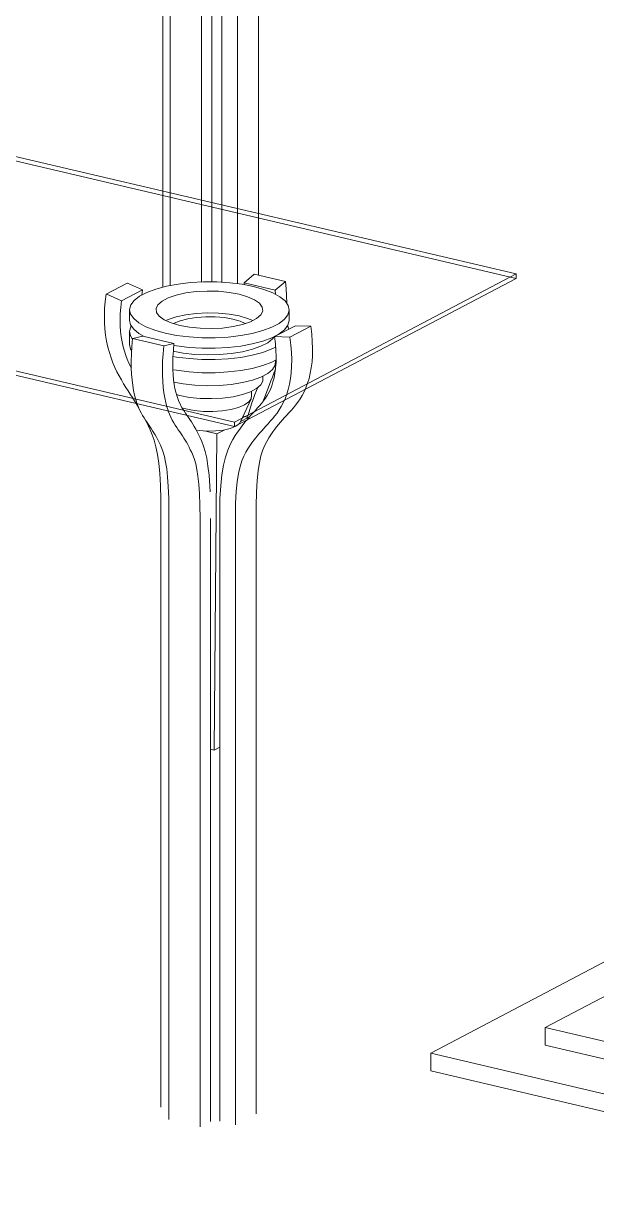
# Model space of a CAD drawing. Header units: millimetres. Extents: x -48833 to 51386, y -17441 to 31409.
# Drawn here: x -30698 to -27645, y 2219 to 8438 of the extents above; entities that cross this region are included whole.
import ezdxf

# ---------------------------------------------------------------- set-up
doc = ezdxf.new("R2010")
doc.units = ezdxf.units.MM
doc.layers.add('A-GENM', color=13, linetype='Continuous', lineweight=9)
doc.layers.add('A-GLAZ-CURT', color=52, linetype='Continuous', lineweight=9)

# ---------------------------------------------------------------- blocks, each defined once
blk = doc.blocks.new('water view - water view-248773-3D 3')
at = {"layer": 'A-GENM'}
for p, q in [((-26537.3, 4004.4), (-28528.9, 2956)), ((-26171.2, 4012.2), (-27918.3, 3092.4)), ((-27918.3, 3092.4), (-22525, 1828.2)), ((-27918.3, 2998.8), (-27918.3, 3092.4)), ((-22621, 1757.1), (-27918.3, 2998.8)), ((-28528.9, 2956), (-22865.1, 1628.4)), ((-28528.9, 2862.3), (-28528.9, 2956)), ((-22988, 1563.5), (-28528.9, 2862.3))]:
    blk.add_line(p, q, dxfattribs=at)
blk = doc.blocks.new('Family8 - COLUMN-V38-3D 3')
at = {"layer": 'A-GENM'}
for p, q in [((-29515.3, 11162.2), (-29460.7, 11207.3)), ((-29294.6, 11168.3), (-29460.7, 11207.3)), ((-30134.9, 11162), (-30245.7, 11103.6)), ((-30134.9, 11162), (-30053, 11126.5)), ((-29514, 11149), (-29515.3, 11162.2)), ((-29515.3, 11162.2), (-29349.2, 11123.3)), ((-29294.6, 11168.3), (-29349.2, 11123.3)), ((-30163.8, 11068.2), (-30245.7, 11103.6)), ((-30163.8, 11068.2), (-30053, 11126.5)), ((-30053, 11126.5), (-30057, 11098)), ((-29349.2, 11123.3), (-29346.6, 11095.7)), ((-30128.6, 11016), (-30128.6, 10959.9)), ((-29279.2, 10959.9), (-29279.2, 11016)), ((-30128.6, 10900.3), (-30128.6, 10830.1)), ((-29238, 10935.8), (-29348.8, 10877.4)), ((-29266.9, 10874.5), (-29156.1, 10932.8)), ((-29238, 10935.8), (-29156.1, 10932.8)), ((-30109.3, 10865.8), (-30054.7, 10878.3)), ((-30109.3, 10865.8), (-29943.3, 10826.8)), ((-29888.6, 10839.4), (-30054.7, 10878.3)), ((-29888.6, 10839.4), (-29943.3, 10826.8)), ((-29266.9, 10874.5), (-29348.8, 10877.4)), ((-29350.4, 10736.4), (-29350.4, 10748.3)), ((-29419.3, 10643.1), (-29419.3, 10663.5)), ((-29478.5, 10554.1), (-29478.5, 10582.6)), ((-29861.9, 10559.9), (-29875.1, 10563.2)), ((-29537.3, 10419.7), (-29481.4, 10541.5)), ((-29829, 10488.3), (-29843.5, 10492)), ((-29494.7, 10444.4), (-29523.5, 10451.1)), ((-29537.5, 10421.8), (-29494.7, 10444.4)), ((-29495, 10435.2), (-29494.7, 10444.4)), ((-29718, 10370), (-29661.2, 10356.7)), ((-29675, 8674.1), (-29661.3, 10338.9)), ((-29661.3, 10338.9), (-29661.2, 10356.7)), ((-29661.2, 10356.7), (-29620.8, 10378)), ((-29955.2, 10011.6), (-29955.2, 7544.5)), ((-29446.6, 9977), (-29446.6, 7425.3)), ((-29915.5, 7535.2), (-29915.5, 9943.9)), ((-29749.4, 9905), (-29749.4, 7496.3)), ((-29640.6, 9938.1), (-29640.6, 7470.8)), ((-29557.4, 7451.3), (-29557.4, 9918.6)), ((-29693.9, 9817.7), (-29693.9, 7483.3)), ((-29675, 8674.1), (-29693.9, 8678.5)), ((-29640.6, 8692.2), (-29675, 8674.1)), ((-29955.2, 7544.5), (-29955.2, 7033.6)), ((-29915.5, 7042.5), (-29915.5, 7535.2)), ((-29749.4, 7496.3), (-29749.4, 7061.2)), ((-29693.9, 7483.3), (-29693.9, 7061.6)), ((-29640.6, 7470.8), (-29640.6, 7059.8)), ((-29557.4, 7052), (-29557.4, 7451.3)), ((-29446.6, 7425.3), (-29446.6, 7097))]:
    blk.add_line(p, q, dxfattribs=at)
for points in [[(-29939.7, 10891.9, 0), (-29994.6, 10907.2, 0), (-30041.6, 10925.5, 0), (-30079.4, 10946.3, 0), (-30106.9, 10969, 0), (-30123.5, 10992.9, 0), (-30128.6, 11017.5, 0), (-30122.2, 11042, 0), (-30104.3, 11065.8, 0), (-30075.5, 11088.3, 0), (-30036.5, 11108.8, 0), (-29988.5, 11126.8, 0), (-29932.8, 11141.7, 0), (-29870.7, 11153.2, 0), (-29804.2, 11161, 0), (-29734.9, 11164.8, 0), (-29664.7, 11164.6, 0), (-29595.7, 11160.3, 0), (-29529.5, 11152.1, 0), (-29468.2, 11140.1, 0)], [(-29468.2, 11140.1, 0), (-29413.2, 11124.8, 0), (-29366.2, 11106.5, 0), (-29328.4, 11085.8, 0), (-29300.9, 11063.1, 0), (-29284.3, 11039.2, 0), (-29279.2, 11014.6, 0), (-29285.7, 10990, 0), (-29303.5, 10966.2, 0), (-29332.3, 10943.7, 0), (-29371.3, 10923.2, 0), (-29419.3, 10905.3, 0), (-29475.1, 10890.3, 0), (-29537.1, 10878.8, 0), (-29603.6, 10871, 0), (-29672.9, 10867.2, 0), (-29743.1, 10867.5, 0), (-29812.2, 10871.7, 0), (-29878.3, 10880, 0), (-29939.7, 10891.9, 0)], [(-29289.3, 11101.2, 0), (-29291, 11129.8, 0), (-29294.6, 11168.3, 0)], [(-30245.7, 11103.6, 0), (-30251.1, 11064.4, 0), (-30253.7, 11035.6, 0)], [(-29861.9, 10932.9, 0), (-29907.6, 10946.2, 0), (-29944.5, 10962.6, 0), (-29970.9, 10981.4, 0), (-29985.5, 11001.6, 0), (-29987.9, 11022.5, 0), (-29977.9, 11043.1, 0), (-29955.9, 11062.5, 0), (-29922.8, 11079.9, 0), (-29880.2, 11094.5, 0), (-29829.9, 11105.7, 0), (-29774.1, 11112.9, 0), (-29715.3, 11115.9, 0), (-29655.9, 11114.6, 0), (-29598.6, 11108.9, 0), (-29545.9, 11099.2, 0)], [(-29545.9, 11099.2, 0), (-29500.2, 11085.8, 0), (-29463.3, 11069.4, 0), (-29436.9, 11050.7, 0), (-29422.3, 11030.4, 0), (-29419.9, 11009.6, 0), (-29429.9, 10988.9, 0), (-29451.9, 10969.5, 0), (-29485, 10952.1, 0), (-29527.6, 10937.5, 0), (-29577.9, 10926.4, 0), (-29633.7, 10919.1, 0), (-29692.6, 10916.1, 0), (-29751.9, 10917.5, 0), (-29809.2, 10923.1, 0), (-29861.9, 10932.9, 0)], [(-29288, 11044.5, 0), (-29288, 11054.8, 0), (-29288.8, 11091.9, 0), (-29289.3, 11101.2, 0)], [(-30253.7, 11035.6, 0), (-30254.3, 11026.2, 0), (-30255.6, 10989, 0), (-30255, 10952.9, 0), (-30252.8, 10918, 0), (-30248.9, 10884.4, 0), (-30243.6, 10852.2, 0), (-30236.9, 10821.4, 0), (-30229.1, 10792.1, 0), (-30220.2, 10764.4, 0), (-30210.5, 10738.3, 0), (-30199.9, 10713.5, 0), (-30188.8, 10690.1, 0), (-30177.2, 10667.8, 0), (-30165.3, 10646.6, 0), (-30153.3, 10626.4, 0), (-30141.2, 10607, 0), (-30129.4, 10588.4, 0), (-30117.8, 10570.4, 0), (-30106.7, 10552.9, 0), (-30095.8, 10535.7, 0), (-30085.2, 10518.5, 0), (-30084.2, 10516.9, 0)], [(-30115.7, 10718.1, 0), (-30124.6, 10736.4, 0), (-30133.5, 10756.4, 0), (-30141.6, 10777.4, 0), (-30149.1, 10799.5, 0), (-30155.7, 10823.2, 0), (-30161.4, 10848.6, 0), (-30166.1, 10875.7, 0), (-30169.7, 10904.3, 0), (-30171.8, 10934.4, 0), (-30172.5, 10965.9, 0), (-30171.4, 10998.8, 0), (-30170.2, 11016, 0)], [(-30170.2, 11016, 0), (-30168.6, 11032.9, 0), (-30163.8, 11068.2, 0)], [(-30128.6, 10961.3, 0), (-30123.5, 10936.7, 0), (-30106.9, 10912.8, 0), (-30079.4, 10890.1, 0), (-30058.1, 10877.5, 0)], [(-29935.5, 10958.4, 0), (-29922.8, 10964.2, 0), (-29880.2, 10978.8, 0), (-29829.9, 10990, 0), (-29774.1, 10997.2, 0), (-29715.3, 11000.2, 0), (-29655.9, 10998.9, 0), (-29598.6, 10993.2, 0), (-29545.9, 10983.5, 0)], [(-29894.8, 10942.4, 0), (-29891.4, 10944.3, 0), (-29858.9, 10957.8, 0), (-29818.5, 10968.5, 0), (-29772.5, 10975.7, 0), (-29723, 10979.2, 0), (-29672.5, 10978.7, 0), (-29623.7, 10974.3, 0), (-29578.8, 10966.2, 0)], [(-29890.1, 10825.8, 0), (-29878.3, 10823.8, 0), (-29812.2, 10815.6, 0), (-29743.1, 10811.3, 0), (-29672.9, 10811, 0), (-29603.6, 10814.9, 0), (-29537.1, 10822.6, 0), (-29475.1, 10834.2, 0), (-29419.3, 10849.1, 0), (-29371.3, 10867.1, 0), (-29332.3, 10887.6, 0), (-29303.5, 10910, 0), (-29285.7, 10933.9, 0), (-29279.2, 10958.4, 0), (-29279.2, 10959.9, 0)], [(-29578.8, 10966.2, 0), (-29540.2, 10954.7, 0), (-29513.1, 10942.5, 0)], [(-29545.9, 10983.5, 0), (-29500.2, 10970.1, 0), (-29472.4, 10958.5, 0)], [(-30110.9, 10857.6, 0), (-30123.5, 10877.2, 0), (-30128.6, 10901.8, 0), (-30122.2, 10926.3, 0), (-30119.9, 10930.4, 0)], [(-29287.6, 10929.9, 0), (-29284.3, 10923.4, 0), (-29280.6, 10912.7, 0)], [(-29156.1, 10932.8, 0), (-29150.7, 10891.1, 0), (-29148.1, 10861, 0)], [(-30115.9, 10793.8, 0), (-30123.5, 10806.9, 0), (-30128.6, 10831.5, 0)], [(-30114.7, 10793.1, 0), (-30112.9, 10823.4, 0), (-30109.3, 10865.8, 0)], [(-29943.3, 10826.8, 0), (-29946.8, 10784.5, 0), (-29948.6, 10754.1, 0)], [(-29341.7, 10822.4, 0), (-29371.3, 10807.5, 0), (-29419.3, 10789.6, 0), (-29475.1, 10774.6, 0), (-29537.1, 10763.1, 0), (-29603.6, 10755.3, 0), (-29672.9, 10751.5, 0), (-29743.1, 10751.7, 0), (-29812.2, 10756, 0), (-29878.3, 10764.3, 0), (-29894, 10766.9, 0)], [(-29892.9, 10783.4, 0), (-29891.8, 10801.3, 0), (-29888.6, 10839.4, 0)], [(-29359.4, 10872.4, 0), (-29367.4, 10862.3, 0), (-29393, 10841.2, 0), (-29429.2, 10822.1, 0), (-29474.8, 10805.7, 0), (-29528.1, 10792.6, 0), (-29587.5, 10783, 0), (-29650.8, 10777.5, 0), (-29715.9, 10776.2, 0), (-29780.7, 10779.1, 0), (-29842.8, 10786.1, 0), (-29892.5, 10795.3, 0)], [(-29342.4, 10822.2, 0), (-29341.2, 10804.4, 0), (-29340.2, 10771.1, 0), (-29340.8, 10739.9, 0), (-29343, 10710.8, 0), (-29346.5, 10683.8, 0), (-29351.2, 10658.9, 0), (-29357, 10636.2, 0), (-29363.6, 10615.6, 0), (-29371, 10597, 0), (-29379.2, 10579.9, 0), (-29388, 10564, 0), (-29397.5, 10549.2, 0), (-29407.5, 10535.1, 0), (-29418.1, 10521.7, 0), (-29429.2, 10508.7, 0), (-29440.6, 10495.9, 0), (-29452.4, 10483, 0), (-29464.3, 10470, 0), (-29476, 10457, 0), (-29487.6, 10443.9, 0), (-29499.2, 10430.3, 0), (-29510.8, 10416.2, 0), (-29522.4, 10401.3, 0), (-29534.1, 10385.6, 0), (-29545.9, 10368.8, 0), (-29557.9, 10350.8, 0), (-29571, 10329.6, 0), (-29576.6, 10319.6, 0)], [(-29148.1, 10861, 0), (-29147.5, 10851.3, 0), (-29146.2, 10813.5, 0), (-29146.8, 10777.7, 0), (-29149.1, 10743.9, 0), (-29152.9, 10712.1, 0), (-29158.2, 10682.3, 0), (-29164.9, 10654.7, 0), (-29172.7, 10629.1, 0), (-29181.6, 10605.5, 0), (-29191.4, 10584, 0), (-29201.9, 10564.2, 0), (-29213.1, 10545.9, 0), (-29224.6, 10529.1, 0), (-29236.5, 10513.5, 0), (-29248.6, 10498.9, 0), (-29260.6, 10485.2, 0), (-29272.5, 10472.1, 0), (-29284, 10459.6, 0), (-29295.2, 10447.3, 0), (-29306, 10435.2, 0), (-29316.6, 10423, 0), (-29327.1, 10410.5, 0), (-29337.4, 10397.7, 0), (-29347.8, 10384.2, 0), (-29358.2, 10370, 0), (-29368.8, 10354.7, 0), (-29379.5, 10338.3, 0), (-29390.4, 10320.2, 0), (-29401.2, 10299.1, 0), (-29409.2, 10280.2, 0)], [(-29348.8, 10877.4, 0), (-29344, 10839.9, 0), (-29342.4, 10822.2, 0)], [(-29258.9, 10802.7, 0), (-29261.5, 10832.8, 0), (-29266.9, 10874.5, 0)], [(-30037.3, 10427, 0), (-30039.6, 10430.4, 0), (-30047.6, 10442.7, 0), (-30055.7, 10455.8, 0), (-30063.6, 10470.1, 0), (-30071.3, 10485.6, 0), (-30078.8, 10502.5, 0), (-30085.8, 10521.1, 0), (-30092.3, 10541.5, 0), (-30098.3, 10564, 0), (-30103.5, 10588.6, 0), (-30107.9, 10615.5, 0), (-30111.4, 10644.7, 0), (-30114, 10676, 0), (-30115.5, 10709.6, 0), (-30115.9, 10745.3, 0), (-30115.1, 10783.3, 0), (-30114.7, 10793.1, 0)], [(-29761.5, 10362.5, 0), (-29765, 10369.2, 0), (-29772.8, 10383.5, 0), (-29780.5, 10397, 0), (-29788.2, 10409.8, 0), (-29796, 10422, 0), (-29803.7, 10433.9, 0), (-29811.5, 10445.5, 0), (-29819.5, 10457, 0), (-29827.3, 10468.5, 0), (-29835, 10480, 0), (-29842.4, 10491.8, 0), (-29849.4, 10504, 0), (-29856.1, 10516.8, 0), (-29862.4, 10530.5, 0), (-29868.3, 10545.3, 0), (-29873.8, 10561.5, 0), (-29878.7, 10579.3, 0), (-29883.2, 10599.1, 0), (-29887, 10621.2, 0), (-29890.1, 10645.5, 0), (-29892.5, 10672.1, 0), (-29893.9, 10700.9, 0), (-29894.3, 10732.1, 0), (-29893.7, 10765.5, 0), (-29892.9, 10783.4, 0)], [(-29479.6, 10296.4, 0), (-29469, 10311.6, 0), (-29458.6, 10325.9, 0), (-29448.3, 10339.3, 0), (-29437.9, 10352.2, 0), (-29427.4, 10364.6, 0), (-29416.8, 10376.8, 0), (-29406, 10388.9, 0), (-29394.8, 10401.2, 0), (-29383.3, 10413.8, 0), (-29371.4, 10426.8, 0), (-29359.4, 10440.6, 0), (-29347.4, 10455.1, 0), (-29335.5, 10470.8, 0), (-29323.9, 10487.6, 0), (-29312.7, 10505.8, 0), (-29302.2, 10525.6, 0), (-29292.4, 10547.2, 0), (-29283.5, 10570.7, 0), (-29275.7, 10596.3, 0), (-29269.1, 10624, 0), (-29263.7, 10653.7, 0), (-29259.9, 10685.5, 0), (-29257.6, 10719.4, 0), (-29257, 10755.2, 0), (-29258.3, 10793, 0), (-29258.9, 10802.7, 0)], [(-29948.6, 10754.1, 0), (-29949, 10744.4, 0), (-29949.8, 10706.4, 0), (-29949.5, 10670.6, 0), (-29947.9, 10637.1, 0), (-29945.4, 10605.7, 0), (-29941.8, 10576.6, 0), (-29937.4, 10549.7, 0), (-29932.2, 10525, 0), (-29926.2, 10502.5, 0), (-29919.7, 10482.1, 0), (-29912.7, 10463.5, 0), (-29905.2, 10446.6, 0), (-29897.5, 10431.1, 0), (-29889.6, 10416.9, 0), (-29881.5, 10403.7, 0), (-29873.5, 10391.4, 0), (-29871.2, 10388, 0)], [(-29339.7, 10753.3, 0), (-29371.3, 10737.3, 0), (-29419.3, 10719.3, 0), (-29475.1, 10704.4, 0), (-29537.1, 10692.9, 0), (-29603.6, 10685.1, 0), (-29672.9, 10681.3, 0), (-29743.1, 10681.5, 0), (-29812.2, 10685.8, 0), (-29878.3, 10694, 0), (-29894.2, 10696.7, 0)], [(-29351, 10743.7, 0), (-29353.2, 10720.8, 0), (-29367.4, 10698.4, 0), (-29393, 10677.3, 0), (-29429.2, 10658.2, 0), (-29474.8, 10641.8, 0), (-29528.1, 10628.7, 0), (-29587.5, 10619.2, 0), (-29650.8, 10613.6, 0), (-29715.9, 10612.3, 0), (-29780.7, 10615.2, 0), (-29842.8, 10622.2, 0), (-29888.7, 10630.5, 0)], [(-29416.9, 10523.3, 0), (-29415.6, 10527, 0), (-29408.7, 10545.9, 0), (-29401.7, 10564.5, 0), (-29394.6, 10582.9, 0), (-29387.4, 10601.4, 0), (-29379.9, 10620.2, 0), (-29372.2, 10639.5, 0), (-29364.3, 10659.5, 0), (-29356.3, 10680.3, 0), (-29348.3, 10701.9, 0), (-29342.4, 10718.4, 0)], [(-29419.4, 10646, 0), (-29419.9, 10636.6, 0), (-29429.9, 10616, 0), (-29451.9, 10596.6, 0), (-29485, 10579.2, 0), (-29527.6, 10564.6, 0), (-29577.9, 10553.4, 0), (-29633.7, 10546.2, 0), (-29692.6, 10543.2, 0), (-29751.9, 10544.5, 0), (-29809.2, 10550.2, 0), (-29861.9, 10559.9, 0)], [(-29443.6, 10604, 0), (-29449.6, 10588.1, 0), (-29457.3, 10567.2, 0), (-29465.1, 10545.5, 0), (-29472.9, 10523, 0), (-29480.7, 10499.3, 0), (-29488.8, 10474.3, 0), (-29497.5, 10445.4, 0)], [(-29479.3, 10560.8, 0), (-29480.7, 10543.1, 0), (-29493.3, 10525.9, 0), (-29516.4, 10510.2, 0), (-29549, 10496.6, 0), (-29589.3, 10486, 0), (-29635.3, 10478.7, 0), (-29684.8, 10475.2, 0), (-29735.3, 10475.7, 0), (-29784.2, 10480.1, 0), (-29829, 10488.3, 0)], [(-29915.5, 9943.9, 0), (-29916.3, 10016.4, 0), (-29918.6, 10077.8, 0), (-29922.3, 10129.5, 0), (-29927, 10172.4, 0), (-29932.6, 10207.8, 0), (-29939, 10236.9, 0), (-29945.8, 10260.7, 0), (-29953, 10280.5, 0), (-29960.2, 10297.4, 0), (-29967.4, 10312.6, 0), (-29974.5, 10326.5, 0), (-29981.4, 10339.6, 0), (-29988.3, 10351.8, 0), (-29995.2, 10363.5, 0), (-30002.2, 10374.7, 0), (-30009.3, 10385.6, 0), (-30016.5, 10396.5, 0), (-30024, 10407.5, 0), (-30031.7, 10418.7, 0), (-30037.3, 10427, 0)], [(-30023.3, 10406.5, 0), (-30022.3, 10404.4, 0), (-30011.4, 10381.1, 0), (-30000.7, 10355.1, 0), (-29990.4, 10325.2, 0), (-29980.9, 10290.6, 0), (-29972.5, 10250.2, 0), (-29965.4, 10203.1, 0), (-29959.9, 10148.3, 0), (-29956.5, 10084.8, 0), (-29955.2, 10011.6, 0)], [(-29871.2, 10388, 0), (-29865.6, 10379.7, 0), (-29857.9, 10368.5, 0), (-29850.4, 10357.6, 0), (-29843.2, 10346.7, 0), (-29836.1, 10335.7, 0), (-29829.2, 10324.5, 0), (-29822.2, 10312.9, 0), (-29815.3, 10300.6, 0), (-29808.4, 10287.6, 0), (-29801.3, 10273.6, 0), (-29794.1, 10258.5, 0), (-29786.9, 10241.6, 0), (-29779.7, 10221.8, 0), (-29772.9, 10198, 0), (-29766.5, 10168.9, 0), (-29760.9, 10133.5, 0), (-29756.2, 10090.5, 0), (-29752.5, 10038.9, 0), (-29750.2, 9977.4, 0), (-29749.4, 9905, 0)], [(-29535.5, 10425.3, 0), (-29544.1, 10410.1, 0), (-29563.5, 10396.3, 0), (-29592.6, 10384.6, 0), (-29629.2, 10376, 0), (-29670.9, 10371, 0), (-29714.8, 10370, 0), (-29758, 10373, 0), (-29768.5, 10374.4, 0)], [(-29698.3, 10094, 0), (-29701.6, 10137.1, 0), (-29707.3, 10186.3, 0), (-29714.2, 10228.2, 0), (-29722.3, 10263.6, 0), (-29731.2, 10293.2, 0), (-29740.3, 10317.5, 0), (-29749.1, 10337.2, 0), (-29757.1, 10353.8, 0), (-29761.5, 10362.5, 0)], [(-29576.6, 10319.6, 0), (-29584.7, 10303.7, 0), (-29598.1, 10272.5, 0), (-29610.2, 10235.7, 0), (-29620.6, 10192.6, 0), (-29629, 10142.4, 0), (-29635.3, 10084.1, 0), (-29639.2, 10016.4, 0), (-29640.6, 9938.1, 0)], [(-29557.4, 9918.6, 0), (-29556.2, 9991.3, 0), (-29552.7, 10053.1, 0), (-29547.3, 10105.4, 0), (-29540.2, 10149.2, 0), (-29531.8, 10185.6, 0), (-29522.3, 10215.7, 0), (-29512, 10240.8, 0), (-29501.3, 10261.8, 0), (-29490.4, 10280, 0), (-29479.7, 10296.3, 0)], [(-29409.2, 10280.2, 0), (-29411.4, 10274.1, 0), (-29420.9, 10243.9, 0), (-29429.4, 10207.5, 0), (-29436.5, 10163.7, 0), (-29441.9, 10111.5, 0), (-29445.4, 10049.6, 0), (-29446.6, 9977, 0)]]:
    blk.add_polyline3d(points, dxfattribs=at)
blk = doc.blocks.new('Family8 - COLUMN-249135-3D 3')
at = {"layer": 'A-GENM'}
for p, q in [((-29523, 7057.1), (-29469.9, 7100.8)), ((-29469.9, 7100.8), (-29468.3, 7102.1)), ((-29302.2, 7063.2), (-29468.3, 7102.1)), ((-30146, 7055.1), (-30256.8, 6996.7)), ((-30146, 7055.1), (-30143.6, 7054.1)), ((-30143.6, 7054.1), (-30064, 7019.6)), ((-29523, 7057.1), (-29356.9, 7018.2)), ((-29521.9, 7046.7), (-29523, 7057.1)), ((-29303.8, 7061.9), (-29356.9, 7018.2)), ((-29302.2, 7063.2), (-29303.8, 7061.9)), ((-30254.4, 6995.7), (-30256.8, 6996.7)), ((-30174.9, 6961.3), (-30254.4, 6995.7)), ((-30174.9, 6961.3), (-30064, 7019.6)), ((-30064, 7019.6), (-30068.1, 6991.1)), ((-29356.9, 7018.2), (-29354.6, 6995)), ((-30132.4, 6912.9), (-30132.4, 6876)), ((-29282.9, 6876), (-29282.9, 6912.9)), ((-30132.4, 6876), (-30132.4, 6856.8)), ((-29282.9, 6856.8), (-29282.9, 6876)), ((-30132.4, 6797.2), (-30132.4, 6727)), ((-29249.7, 6828.5), (-29360.6, 6770.1)), ((-29278.6, 6767.2), (-29167.8, 6825.5)), ((-29249.7, 6828.5), (-29170.2, 6825.6)), ((-29170.2, 6825.6), (-29167.8, 6825.5)), ((-30117, 6760.6), (-30115.4, 6761)), ((-30117, 6760.6), (-29950.9, 6721.7)), ((-30115.4, 6761), (-30062.3, 6773.2)), ((-29896.2, 6734.2), (-30062.3, 6773.2)), ((-29949.3, 6722.1), (-29950.9, 6721.7)), ((-29896.2, 6734.2), (-29949.3, 6722.1)), ((-29281, 6767.3), (-29360.6, 6770.1)), ((-29278.6, 6767.2), (-29281, 6767.3)), ((-29354.1, 6633.3), (-29354.1, 6645.2)), ((-29423, 6540), (-29423, 6560.4)), ((-29482.3, 6451), (-29482.3, 6479.5)), ((-29865.6, 6456.8), (-29883.9, 6461.5)), ((-29541.1, 6316.6), (-29485.1, 6438.4)), ((-29832.8, 6385.2), (-29853.5, 6390.7)), ((-29500.8, 6340), (-29528, 6346.4)), ((-29541.2, 6318.8), (-29500.8, 6340)), ((-29500.8, 6340), (-29501.1, 6334.6)), ((-29734.1, 6268), (-29667.4, 6252.4)), ((-29667.4, 6252.4), (-29681.2, 4569.7)), ((-29667.4, 6252.4), (-29624.5, 6274.9)), ((-29966.3, 5904.7), (-29966.3, 2668.6)), ((-29458.3, 5869.7), (-29458.3, 2633.6)), ((-29923.1, 2602.7), (-29923.1, 5838.8)), ((-29757.1, 5799.8), (-29757.1, 2563.7)), ((-29701.6, 2593), (-29701.6, 5802.6)), ((-29652.3, 2594.8), (-29652.3, 5830.9)), ((-29569.1, 2575.3), (-29569.1, 5811.4)), ((-29681.2, 4569.7), (-29701.6, 4574.5)), ((-29652.3, 4584.9), (-29681.2, 4569.7))]:
    blk.add_line(p, q, dxfattribs=at)
for points in [[(-29943.4, 6788.8, 0), (-29998.3, 6804.2, 0), (-30045.4, 6822.4, 0), (-30083.1, 6843.2, 0), (-30110.7, 6865.9, 0), (-30127.3, 6889.8, 0), (-30132.4, 6914.4, 0), (-30125.9, 6938.9, 0), (-30108, 6962.8, 0), (-30079.2, 6985.2, 0), (-30040.3, 7005.7, 0), (-29992.3, 7023.7, 0), (-29936.5, 7038.6, 0), (-29874.5, 7050.2, 0), (-29807.9, 7057.9, 0), (-29738.6, 7061.8, 0), (-29668.5, 7061.5, 0), (-29599.4, 7057.2, 0), (-29533.3, 7049, 0), (-29471.9, 7037.1, 0)], [(-29471.9, 7037.1, 0), (-29417, 7021.7, 0), (-29370, 7003.4, 0), (-29332.2, 6982.7, 0), (-29304.6, 6960, 0), (-29288.1, 6936.1, 0), (-29282.9, 6911.5, 0), (-29289.4, 6887, 0), (-29307.3, 6863.1, 0), (-29336.1, 6840.7, 0), (-29375, 6820.2, 0), (-29423, 6802.2, 0), (-29478.8, 6787.3, 0), (-29540.8, 6775.7, 0), (-29607.4, 6768, 0), (-29676.7, 6764.1, 0), (-29746.8, 6764.4, 0), (-29815.9, 6768.7, 0), (-29882, 6776.9, 0), (-29943.4, 6788.8, 0)], [(-29295.6, 6947, 0), (-29295.6, 6949.7, 0), (-29296.5, 6986.8, 0), (-29298.7, 7024.6, 0), (-29302.2, 7063.2, 0)], [(-30256.8, 6996.7, 0), (-30262.1, 6957.5, 0), (-30265.4, 6919.3, 0), (-30266.7, 6882.1, 0), (-30266.1, 6846, 0), (-30263.8, 6811.1, 0), (-30259.9, 6777.5, 0), (-30254.6, 6745.2, 0), (-30248, 6714.5, 0), (-30240.2, 6685.2, 0), (-30231.3, 6657.5, 0), (-30221.5, 6631.3, 0), (-30210.9, 6606.6, 0), (-30199.8, 6583.1, 0), (-30188.2, 6560.9, 0), (-30176.3, 6539.7, 0), (-30164.3, 6519.5, 0), (-30152.3, 6500.1, 0), (-30140.4, 6481.5, 0), (-30128.9, 6463.5, 0), (-30117.7, 6446, 0), (-30106.8, 6428.8, 0), (-30097.9, 6414.3, 0)], [(-29865.6, 6829.8, 0), (-29911.4, 6843.1, 0), (-29948.3, 6859.5, 0), (-29974.6, 6878.3, 0), (-29989.3, 6898.5, 0), (-29991.7, 6919.4, 0), (-29981.6, 6940, 0), (-29959.6, 6959.4, 0), (-29926.6, 6976.8, 0), (-29884, 6991.4, 0), (-29833.7, 7002.6, 0), (-29777.9, 7009.8, 0), (-29719, 7012.8, 0), (-29659.6, 7011.5, 0), (-29602.4, 7005.8, 0), (-29549.7, 6996.1, 0)], [(-29549.7, 6996.1, 0), (-29503.9, 6982.8, 0), (-29467.1, 6966.4, 0), (-29440.7, 6947.6, 0), (-29426, 6927.4, 0), (-29423.6, 6906.5, 0), (-29433.7, 6885.9, 0), (-29455.7, 6866.4, 0), (-29488.7, 6849.1, 0), (-29531.3, 6834.5, 0), (-29581.6, 6823.3, 0), (-29637.4, 6816.1, 0), (-29696.3, 6813, 0), (-29755.7, 6814.4, 0), (-29813, 6820.1, 0), (-29865.6, 6829.8, 0)], [(-30123.1, 6604.4, 0), (-30126.2, 6610.2, 0), (-30135.7, 6629.5, 0), (-30144.5, 6649.5, 0), (-30152.7, 6670.4, 0), (-30160.1, 6692.6, 0), (-30166.7, 6716.3, 0), (-30172.5, 6741.7, 0), (-30177.2, 6768.8, 0), (-30180.7, 6797.4, 0), (-30182.8, 6827.5, 0), (-30183.5, 6859, 0), (-30182.5, 6891.9, 0), (-30179.7, 6926, 0), (-30174.9, 6961.3, 0)], [(-30132.4, 6858.2, 0), (-30127.3, 6833.6, 0), (-30110.7, 6809.7, 0), (-30083.1, 6787, 0), (-30055.5, 6771.1, 0)], [(-29939.3, 6855.3, 0), (-29926.6, 6861.1, 0), (-29884, 6875.7, 0), (-29833.7, 6886.9, 0), (-29777.9, 6894.1, 0), (-29719, 6897.1, 0), (-29659.6, 6895.8, 0), (-29602.4, 6890.1, 0), (-29549.7, 6880.4, 0)], [(-29898.6, 6839.3, 0), (-29895.1, 6841.2, 0), (-29862.6, 6854.7, 0), (-29822.3, 6865.4, 0), (-29776.2, 6872.7, 0), (-29726.7, 6876.1, 0), (-29676.3, 6875.6, 0), (-29627.4, 6871.2, 0), (-29582.6, 6863.1, 0)], [(-29897.6, 6723.3, 0), (-29882, 6720.7, 0), (-29815.9, 6712.5, 0), (-29746.8, 6708.2, 0), (-29676.7, 6708, 0), (-29607.4, 6711.8, 0), (-29540.8, 6719.6, 0), (-29478.8, 6731.1, 0), (-29423, 6746, 0), (-29375, 6764, 0), (-29336.1, 6784.5, 0), (-29307.3, 6807, 0), (-29289.4, 6830.8, 0), (-29282.9, 6855.3, 0), (-29282.9, 6856.8, 0)], [(-29582.6, 6863.1, 0), (-29544, 6851.7, 0), (-29516.9, 6839.4, 0)], [(-29549.7, 6880.4, 0), (-29503.9, 6867, 0), (-29476.2, 6855.4, 0)], [(-30118.4, 6759.3, 0), (-30127.3, 6774.1, 0), (-30132.4, 6798.7, 0), (-30125.9, 6823.2, 0), (-30123.7, 6827.3, 0)], [(-29291.4, 6826.8, 0), (-29288.1, 6820.4, 0), (-29284.4, 6809.6, 0)], [(-29167.8, 6825.5, 0), (-29162.5, 6783.8, 0), (-29159.2, 6744.1, 0), (-29157.9, 6706.3, 0), (-29158.5, 6670.4, 0), (-29160.8, 6636.6, 0), (-29164.7, 6604.8, 0), (-29170, 6575.1, 0), (-29176.6, 6547.4, 0), (-29184.4, 6521.8, 0), (-29193.3, 6498.3, 0), (-29197.5, 6488.7, 0)], [(-30123, 6695.8, 0), (-30127.3, 6703.9, 0), (-30132.4, 6728.4, 0)], [(-30092.4, 6412.9, 0), (-30093.4, 6415.9, 0), (-30100, 6436.3, 0), (-30105.9, 6458.8, 0), (-30111.1, 6483.5, 0), (-30115.5, 6510.4, 0), (-30119.1, 6539.5, 0), (-30121.7, 6570.9, 0), (-30123.2, 6604.4, 0), (-30123.6, 6640.2, 0), (-30122.7, 6678.2, 0), (-30120.6, 6718.3, 0), (-30117, 6760.6, 0)], [(-29950.9, 6721.7, 0), (-29954.5, 6679.4, 0), (-29956.6, 6639.2, 0), (-29957.5, 6601.3, 0), (-29957.1, 6565.5, 0), (-29955.6, 6532, 0), (-29953, 6500.6, 0), (-29949.5, 6471.5, 0), (-29945, 6444.6, 0), (-29939.8, 6419.9, 0), (-29933.9, 6397.4, 0), (-29927.4, 6377, 0), (-29926.3, 6373.9, 0)], [(-29826.2, 6350.6, 0), (-29827.1, 6351.9, 0), (-29835, 6363.4, 0), (-29842.6, 6374.9, 0), (-29850, 6386.6, 0), (-29857.1, 6398.8, 0), (-29863.8, 6411.7, 0), (-29870.1, 6425.4, 0), (-29876, 6440.2, 0), (-29881.4, 6456.4, 0), (-29886.4, 6474.2, 0), (-29890.8, 6494, 0), (-29894.6, 6516, 0), (-29897.8, 6540.4, 0), (-29900.1, 6566.9, 0), (-29901.6, 6595.8, 0), (-29902, 6626.9, 0), (-29901.3, 6660.4, 0), (-29899.4, 6696.1, 0), (-29896.2, 6734.2, 0)], [(-29363.1, 6769.4, 0), (-29371.1, 6759.2, 0), (-29396.7, 6738.1, 0), (-29432.9, 6719.1, 0), (-29478.5, 6702.7, 0), (-29531.9, 6689.5, 0), (-29591.2, 6680, 0), (-29654.6, 6674.4, 0), (-29719.7, 6673.1, 0), (-29784.4, 6676, 0), (-29846.5, 6683, 0), (-29899.8, 6693, 0)], [(-29360.6, 6770.1, 0), (-29355.8, 6732.6, 0), (-29352.9, 6697.2, 0), (-29351.9, 6663.8, 0), (-29352.6, 6632.6, 0), (-29354.7, 6603.5, 0), (-29358.2, 6576.5, 0), (-29362.9, 6551.7, 0), (-29368.7, 6528.9, 0), (-29375.3, 6508.4, 0), (-29382.7, 6489.7, 0), (-29390.9, 6472.6, 0), (-29399.7, 6456.7, 0), (-29409.2, 6441.9, 0), (-29419.3, 6427.9, 0), (-29429.8, 6414.4, 0), (-29440.9, 6401.4, 0), (-29452.4, 6388.6, 0), (-29464.2, 6375.7, 0), (-29476, 6362.7, 0), (-29487.7, 6349.8, 0), (-29499.4, 6336.6, 0), (-29509.5, 6324.7, 0)], [(-29308.1, 6430.7, 0), (-29304.1, 6439.9, 0), (-29295.3, 6463.4, 0), (-29287.4, 6489, 0), (-29280.8, 6516.7, 0), (-29275.5, 6546.5, 0), (-29271.6, 6578.3, 0), (-29269.3, 6612.1, 0), (-29268.8, 6647.9, 0), (-29270, 6685.7, 0), (-29273.3, 6725.5, 0), (-29278.6, 6767.2, 0)], [(-29353.2, 6715, 0), (-29375, 6704.5, 0), (-29423, 6686.5, 0), (-29478.8, 6671.5, 0), (-29540.8, 6660, 0), (-29607.4, 6652.2, 0), (-29676.7, 6648.4, 0), (-29746.8, 6648.7, 0), (-29815.9, 6653, 0), (-29882, 6661.2, 0), (-29901.6, 6664.5, 0)], [(-29351.1, 6645.9, 0), (-29375, 6634.2, 0), (-29423, 6616.2, 0), (-29478.8, 6601.3, 0), (-29540.8, 6589.8, 0), (-29607.4, 6582, 0), (-29676.7, 6578.2, 0), (-29746.8, 6578.4, 0), (-29815.9, 6582.7, 0), (-29882, 6590.9, 0), (-29902.1, 6594.3, 0)], [(-29354.7, 6640.6, 0), (-29356.9, 6617.7, 0), (-29371.1, 6595.3, 0), (-29396.7, 6574.2, 0), (-29432.9, 6555.2, 0), (-29478.5, 6538.8, 0), (-29531.9, 6525.6, 0), (-29591.2, 6516.1, 0), (-29654.6, 6510.6, 0), (-29719.7, 6509.2, 0), (-29784.4, 6512.1, 0), (-29846.5, 6519.1, 0), (-29896.6, 6528.4, 0)], [(-29422.6, 6423.7, 0), (-29416.3, 6440.8, 0), (-29409.4, 6459.3, 0), (-29402.3, 6477.7, 0), (-29395, 6496.2, 0), (-29387.6, 6515, 0), (-29379.9, 6534.4, 0), (-29372, 6554.4, 0), (-29363.9, 6575.1, 0), (-29355.9, 6596.8, 0), (-29355.4, 6598.1, 0)], [(-29423.2, 6542.9, 0), (-29423.6, 6533.5, 0), (-29433.7, 6512.9, 0), (-29455.7, 6493.5, 0), (-29488.7, 6476.1, 0), (-29531.3, 6461.5, 0), (-29581.6, 6450.4, 0), (-29637.4, 6443.1, 0), (-29696.3, 6440.1, 0), (-29755.7, 6441.4, 0), (-29813, 6447.1, 0), (-29865.6, 6456.8, 0)], [(-29452, 6496.8, 0), (-29457.2, 6483, 0), (-29465, 6462.1, 0), (-29472.7, 6440.4, 0), (-29480.5, 6417.8, 0), (-29488.4, 6394.1, 0), (-29496.4, 6369.1, 0), (-29504.9, 6341, 0)], [(-29197.5, 6488.7, 0), (-29203.1, 6476.7, 0), (-29213.6, 6456.9, 0), (-29224.8, 6438.7, 0), (-29236.4, 6421.8, 0), (-29248.3, 6406.2, 0), (-29260.3, 6391.6, 0), (-29272.3, 6377.9, 0), (-29284.2, 6364.8, 0), (-29295.7, 6352.3, 0), (-29306.9, 6340, 0), (-29317.7, 6327.9, 0), (-29328.4, 6315.7, 0), (-29338.8, 6303.2, 0), (-29349.2, 6290.4, 0), (-29359.5, 6276.9, 0), (-29369.9, 6262.7, 0), (-29380.5, 6247.5, 0), (-29391.3, 6231.1, 0), (-29402.2, 6212.9, 0), (-29412.9, 6191.8, 0), (-29423.2, 6166.8, 0), (-29432.7, 6136.6, 0), (-29441.1, 6100.2, 0), (-29448.2, 6056.5, 0), (-29453.6, 6004.2, 0), (-29457.1, 5942.3, 0), (-29458.3, 5869.7, 0)], [(-30097.9, 6414.3, 0), (-30096.2, 6411.6, 0), (-30085.8, 6394.3, 0), (-30082.8, 6389.3, 0)], [(-29923.1, 5838.8, 0), (-29924, 5911.2, 0), (-29926.3, 5972.7, 0), (-29929.9, 6024.3, 0), (-29934.6, 6067.3, 0), (-29940.3, 6102.7, 0), (-29946.6, 6131.8, 0), (-29953.4, 6155.6, 0), (-29960.6, 6175.4, 0), (-29967.9, 6192.3, 0), (-29975.1, 6207.4, 0), (-29982.1, 6221.4, 0), (-29989.1, 6234.4, 0), (-29996, 6246.7, 0), (-30002.9, 6258.3, 0), (-30009.9, 6269.5, 0), (-30016.9, 6280.5, 0), (-30024.2, 6291.4, 0), (-30031.6, 6302.3, 0), (-30039.3, 6313.5, 0), (-30047.2, 6325.2, 0), (-30055.3, 6337.5, 0), (-30063.3, 6350.7, 0), (-30071.2, 6364.9, 0), (-30079, 6380.4, 0), (-30086.4, 6397.3, 0), (-30092.4, 6412.9, 0)], [(-29483.1, 6457.8, 0), (-29484.5, 6440, 0), (-29497, 6422.9, 0), (-29520.2, 6407.1, 0), (-29552.7, 6393.5, 0), (-29593, 6382.9, 0), (-29639.1, 6375.6, 0), (-29688.6, 6372.2, 0), (-29739, 6372.6, 0), (-29787.9, 6377.1, 0), (-29832.8, 6385.2, 0)], [(-29569.1, 5811.4, 0), (-29567.9, 5884, 0), (-29564.4, 5945.8, 0), (-29559, 5998.1, 0), (-29551.9, 6041.9, 0), (-29543.5, 6078.3, 0), (-29534, 6108.5, 0), (-29523.7, 6133.5, 0), (-29513, 6154.5, 0), (-29502.1, 6172.7, 0), (-29491.3, 6189.1, 0), (-29480.8, 6204.3, 0), (-29470.3, 6218.6, 0), (-29460, 6232, 0), (-29449.6, 6244.9, 0), (-29439.2, 6257.3, 0), (-29428.6, 6269.5, 0), (-29417.7, 6281.7, 0), (-29406.5, 6293.9, 0), (-29395, 6306.5, 0), (-29383.2, 6319.6, 0), (-29371.1, 6333.3, 0), (-29359.1, 6347.9, 0), (-29347.2, 6363.5, 0), (-29335.6, 6380.3, 0), (-29324.5, 6398.5, 0), (-29313.9, 6418.3, 0), (-29308.3, 6430.3, 0)], [(-29926.3, 6373.9, 0), (-29920.3, 6358.4, 0), (-29912.9, 6341.5, 0), (-29905.1, 6326, 0), (-29897.2, 6311.8, 0), (-29889.2, 6298.6, 0), (-29881.2, 6286.3, 0), (-29873.2, 6274.6, 0), (-29865.5, 6263.4, 0), (-29858.1, 6252.4, 0), (-29850.9, 6241.6, 0), (-29843.8, 6230.6, 0), (-29836.8, 6219.4, 0), (-29829.9, 6207.8, 0), (-29823, 6195.5, 0), (-29816, 6182.5, 0), (-29809, 6168.5, 0), (-29801.8, 6153.4, 0), (-29794.5, 6136.5, 0), (-29787.4, 6116.7, 0), (-29780.5, 6092.8, 0), (-29774.2, 6063.8, 0), (-29768.5, 6028.3, 0), (-29763.8, 5985.4, 0), (-29760.2, 5933.8, 0), (-29757.9, 5872.3, 0), (-29757.1, 5799.8, 0)], [(-29703.6, 5944.2, 0), (-29705.1, 5974.4, 0), (-29709.3, 6032, 0), (-29714.9, 6081.2, 0), (-29721.9, 6123.1, 0), (-29729.9, 6158.4, 0), (-29738.8, 6188, 0), (-29748, 6212.4, 0), (-29756.7, 6232.1, 0), (-29764.7, 6248.7, 0), (-29772.6, 6264, 0), (-29780.4, 6278.4, 0), (-29788.2, 6291.9, 0), (-29795.9, 6304.7, 0), (-29803.6, 6316.9, 0), (-29811.4, 6328.7, 0), (-29819.2, 6340.3, 0), (-29826.2, 6350.6, 0)], [(-30047.9, 6326.4, 0), (-30044.1, 6318.9, 0), (-30033.3, 6297.5, 0), (-30022.4, 6274.2, 0), (-30011.7, 6248.2, 0), (-30001.4, 6218.3, 0), (-29991.9, 6183.7, 0), (-29983.5, 6143.3, 0), (-29976.4, 6096.2, 0), (-29971, 6041.4, 0), (-29967.5, 5977.9, 0), (-29966.3, 5904.7, 0)], [(-29560.7, 6297, 0), (-29567.3, 6293.2, 0), (-29596.3, 6281.5, 0), (-29632.9, 6272.9, 0), (-29674.6, 6268, 0), (-29718.6, 6266.9, 0), (-29761.8, 6269.9, 0), (-29777.9, 6272.2, 0)], [(-29509.5, 6324.7, 0), (-29510.9, 6323, 0), (-29522.5, 6308.9, 0), (-29534.1, 6294, 0), (-29545.8, 6278.3, 0), (-29557.6, 6261.5, 0), (-29569.6, 6243.5, 0), (-29582.7, 6222.3, 0), (-29596.5, 6196.4, 0), (-29609.8, 6165.2, 0), (-29621.9, 6128.4, 0), (-29632.3, 6085.3, 0), (-29640.8, 6035.2, 0), (-29647, 5976.8, 0), (-29651, 5909.2, 0), (-29652.3, 5830.9, 0)], [(-29539.3, 6322.2, 0), (-29547.8, 6307.1, 0), (-29560.7, 6297, 0)]]:
    blk.add_polyline3d(points, dxfattribs=at)
blk = doc.blocks.new('System Panel - Glazed-V44-3D 3')
at = {"layer": 'A-GLAZ-CURT'}
for p, q in [((-28074.3, 7103.6), (-40634.8, 10047.9)), ((-40634.8, 10024.5), (-28074.3, 7080.2)), ((-42133.4, 9258.9), (-29573, 6314.7)), ((-29573, 6291.3), (-42133.4, 9235.5)), ((-29573, 6314.7), (-28074.3, 7103.6)), ((-28074.3, 7103.6), (-28074.3, 7080.2)), ((-28074.3, 7080.2), (-29573, 6291.3)), ((-29573, 6314.7), (-29573, 6291.3))]:
    blk.add_line(p, q, dxfattribs=at)

msp = doc.modelspace()

# ---------------------------------------------------------------- block references
at = {"layer": 'A-GENM'}
for name in ['Family8 - COLUMN-V38-3D 3', 'Family8 - COLUMN-249135-3D 3', 'water view - water view-248773-3D 3']:
    msp.add_blockref(name, (0, 0), dxfattribs=at)
at = {"layer": 'A-GLAZ-CURT'}
msp.add_blockref('System Panel - Glazed-V44-3D 3', (0, 0), dxfattribs=at)

doc.saveas('drawing.dxf')
